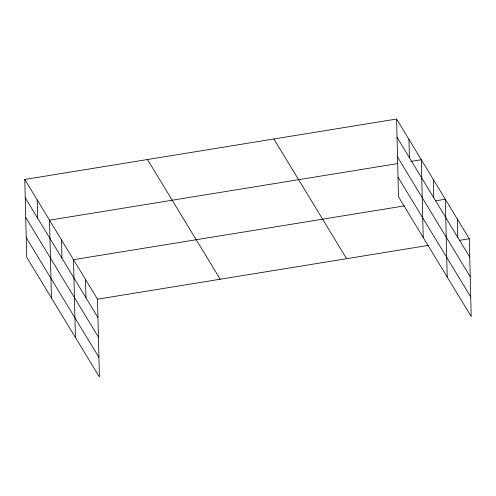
<?xml version="1.0" encoding="UTF-8"?>
<svg xmlns="http://www.w3.org/2000/svg" width="496" height="496" viewBox="0 0 496 496"><rect width="100%" height="100%" fill="white"/><g stroke="black" fill="none" stroke-linecap="round" stroke-linejoin="round"><path stroke-width="0.74" d="M24.8 179.465L97.507 299.181L99.405 376.966L26.703 257.257L24.8 179.465L396.595 119.034L469.297 238.743L471.2 316.535L398.493 196.819L396.595 119.034M397.835 163.55L49.519 220.168L51.423 297.96M410.713 161.46L421.315 159.737L423.212 237.522M404.407 205.89L73.513 259.675L75.411 337.46M435.463 200.843L445.309 199.243L447.206 277.028M97.507 299.181L428.401 245.39M459.451 240.343L469.297 238.743M397.042 137.355L469.749 257.071M397.519 156.978L470.227 276.694M398.015 177.196L470.723 296.912M273.904 138.979L346.605 258.689M147.492 159.526L220.199 279.236M25.246 197.792L97.954 317.502M25.73 217.415L98.431 337.125M26.22 237.634L98.927 357.343M457.3 218.99L457.752 237.317M433.312 179.49L433.758 197.811M408.952 139.382L409.405 157.709M85.51 279.428L85.957 297.749M61.516 239.921L61.963 258.242M37.163 199.82L37.609 218.141"/></g></svg>
